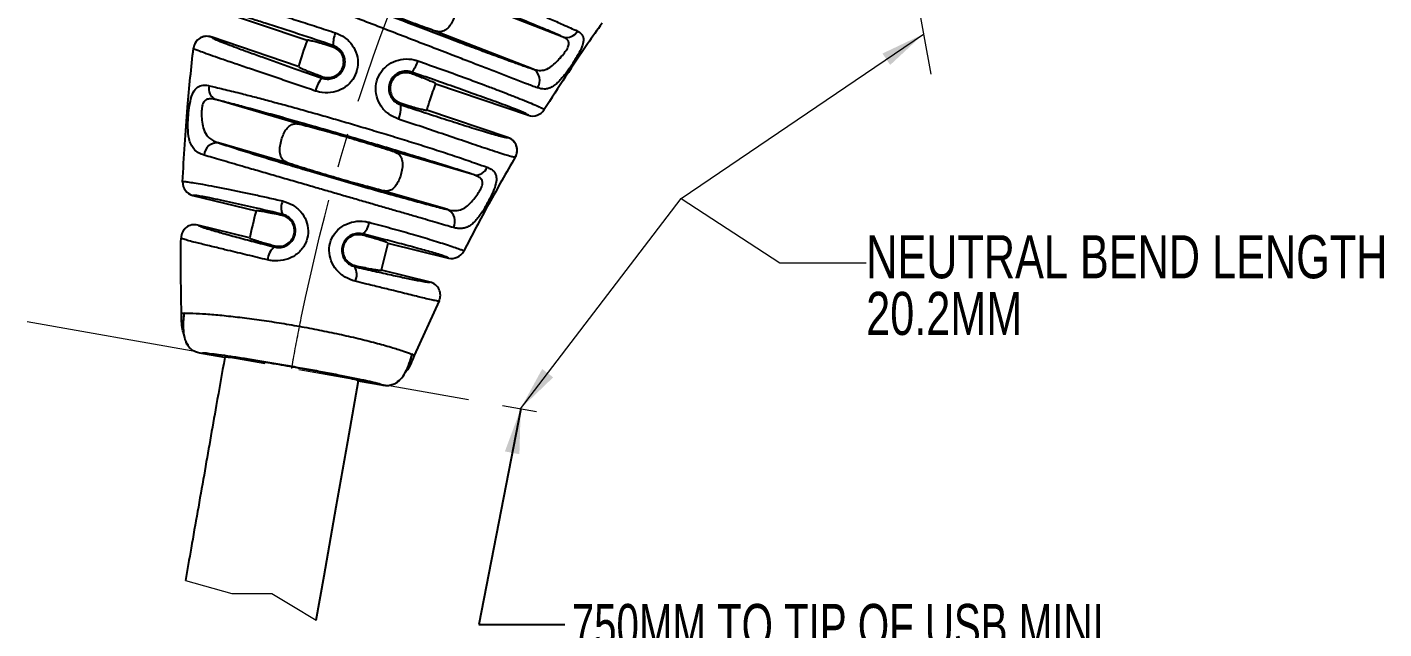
# Model space of a CAD drawing. Header units: millimetres. Extents: x 1 to 107, y 1 to 69.
# Drawn here: x 67.93 to 92.92, y 23.63 to 34.72 of the extents above; entities that cross this region are included whole.
import ezdxf

# ---------------------------------------------------------------- set-up
doc = ezdxf.new("R2010")
doc.units = ezdxf.units.MM
doc.header["$LTSCALE"] = 0.25
doc.linetypes.add('CENTERX2', pattern=[20.32, 12.7, -2.54, 2.54, -2.54])
doc.styles.add('SLDTEXTSTYLE0', font='TXT', dxfattribs={"width": 0.75})
doc.styles.add('SLDTEXTSTYLE5', font='TXT', dxfattribs={"width": 0.697917})
doc.dimstyles.new('SLDDIMSTYLE2', dxfattribs={"dimtxt": 0.18, "dimasz": 0.8255, "dimexe": 0, "dimexo": 0.0625, "dimgap": 0, "dimtad": 0, "dimtih": 1, "dimtoh": 1, "dimdec": 0, "dimrnd": 1e-09, "dimzin": 0, "dimdsep": 46, "dimtxsty": 'Standard', "dimsah": 1, "dimcen": 0.09, "dimadec": 0, "dimazin": 0, "dimtfac": 0.8255, "dimtdec": 0, "dimtofl": 0, "dimtmove": 0, "dimatfit": 3, "dimfxl": 1, "dimfrac": 2, "dimtolj": 1, "dimtzin": 0, "dimarcsym": 0})

# ---------------------------------------------------------------- blocks, each defined once
blk = doc.blocks.new('SW_NOTE_7')
at = {"color": 0, "linetype": 'Continuous', "lineweight": 0, "attachment_point": 1, "style": 'SLDTEXTSTYLE0'}
for s, insert, char_height in [('NEUTRAL BEND LENGTH', (0, 1.023), 0.79375), ('20.2MM', (0, -0.021), 0.7937)]:
    blk.add_mtext(s, dxfattribs=dict(at, insert=insert, char_height=char_height))
blk = doc.blocks.new('SW_NOTE_8')
at = {"color": 0, "linetype": 'Continuous', "lineweight": 0, "char_height": 0.79375, "attachment_point": 1}
for s, insert, style in [('750MM TO TIP OF USB MINI', (0.125, 0.381), 'SLDTEXTSTYLE5'), ('(5-PIN WITH SHIELD)', (0.423, -0.662), 'SLDTEXTSTYLE0')]:
    blk.add_mtext(s, dxfattribs=dict(at, insert=insert, style=style))

msp = doc.modelspace()

# ---------------------------------------------------------------- linework, layer by layer
at = {"color": 7, "linetype": 'CENTERX2', "lineweight": 18}
for p, q in [((82.214, 46.973), (84.654, 33.389)), ((67.931, 29.29), (77.676, 27.567))]:
    msp.add_line(p, q, dxfattribs=at)
at = {"color": 7, "linetype": 'Continuous', "lineweight": 25}
for p, q in [((77.803, 34.534), (75.716, 35.344)), ((71.298, 35.08), (73.087, 34.474)), ((72.924, 33.992), (71.323, 34.535)), ((77.251, 33.943), (75.445, 34.644)), ((71, 34.358), (70.994, 34.328)), ((73.569, 34.378), (73.559, 34.35)), ((73.365, 33.778), (73.374, 33.803)), ((75.012, 33.888), (75.003, 33.861)), ((75.459, 33.67), (77.162, 33.092)), ((75.459, 33.67), (77.162, 33.092)), ((74.809, 33.289), (74.817, 33.314)), ((76.786, 32.683), (75.295, 33.188)), ((76.786, 32.683), (75.295, 33.188)), ((76.163, 31.994), (74.69, 32.423)), ((76.921, 32.319), (76.935, 32.346)), ((70.985, 31.614), (72.148, 31.329)), ((75.68, 31.353), (74.48, 31.703)), ((72.634, 31.269), (72.629, 31.246)), ((72.027, 30.835), (71.075, 31.069)), ((74.114, 30.905), (74.109, 30.884)), ((72.486, 30.666), (72.491, 30.686)), ((74.457, 30.247), (74.578, 30.733)), ((74.577, 30.733), (75.689, 30.461)), ((74.577, 30.733), (75.689, 30.461)), ((73.967, 30.303), (73.971, 30.323)), ((75.351, 30.02), (74.456, 30.24)), ((75.351, 30.02), (74.456, 30.24)), ((75.517, 29.67), (75.06, 28.668)), ((70.775, 29.439), (70.824, 29.445)), ((70.824, 29.445), (70.775, 29.439)), ((70.82, 29.446), (70.805, 29.261)), ((70.882, 28.877), (70.889, 28.865)), ((71.57, 28.629), (71.151, 28.703)), ((75.06, 28.668), (75.016, 28.691)), ((74.462, 28.119), (74.032, 28.195)), ((74.745, 28.178), (74.788, 28.211))]:
    msp.add_line(p, q, dxfattribs=at)
at = {"color": 8, "linetype": 'Continuous', "lineweight": 25}
for p, q in [((71.298, 35.08), (73.087, 34.474)), ((72.924, 33.992), (71.323, 34.535)), ((72.949, 32.931), (71.406, 33.38)), ((72.739, 32.211), (71.453, 32.586)), ((70.985, 31.614), (72.148, 31.329)), ((72.027, 30.835), (71.074, 31.069))]:
    msp.add_line(p, q, dxfattribs=at)
at = {"color": 7, "linetype": 'Continuous', "lineweight": 18}
for p, q in [((79.978, 31.557), (84.438, 34.589)), ((77.017, 27.684), (79.978, 31.557)), ((79.978, 31.557), (81.795, 30.373)), ((81.795, 30.373), (83.383, 30.373))]:
    msp.add_line(p, q, dxfattribs=at)
at = {"color": 8, "linetype": 'Continuous', "lineweight": 25, "flags": 128}
for points in [[(71.323, 34.535), (71.323, 34.535), (71.323, 34.535), (71.323, 34.535), (71.323, 34.535)], [(71.074, 31.069), (71.075, 31.069), (71.075, 31.069), (71.075, 31.069), (71.075, 31.069)]]:
    msp.add_lwpolyline(points, dxfattribs=at)
at = {"color": 7, "linetype": 'Continuous', "lineweight": 25, "flags": 128}
for points in [[(77.162, 33.092), (77.162, 33.092), (77.162, 33.092), (77.162, 33.092), (77.162, 33.092)], [(75.689, 30.461), (75.689, 30.461), (75.689, 30.461), (75.689, 30.461), (75.689, 30.461)], [(75.351, 30.02), (75.351, 30.02), (75.351, 30.02), (75.351, 30.02), (75.351, 30.02)], [(73.255, 23.787), (73.4, 24.607), (73.623, 25.875), (73.836, 27.082), (74.033, 28.202)]]:
    msp.add_lwpolyline(points, dxfattribs=at)
at = {"color": 7, "linetype": 'Continuous', "lineweight": 18, "flags": 128}
msp.add_lwpolyline([(70.845, 24.517), (71.704, 24.281), (72.437, 24.281), (72.804, 24.059), (73.255, 23.787)], dxfattribs=at)
at = {"color": 7, "linetype": 'Continuous', "lineweight": 25}
for centre, radius, start, end in [((71.242, 34.298), 0.25, 71.2701, 173.2839), ((74.031, 34.417), 0.463, 155.1347, 184.8125), ((77.865, 34.753), 0.228, 254.247, 331.3306), ((74.719, 34.182), 0.415, 314.9107, 347.9512), ((73.713, 33.445), 0.481, 136.2896, 168.7312), ((77.127, 33.733), 0.245, 326.35, 59.4994), ((71.499, 33.584), 0.224, 166.3138, 245.6501), ((74.387, 33.217), 0.428, 332.9888, 9.6046), ((77.242, 33.329), 0.25, 251.2702, 327.8522), ((77.242, 33.329), 0.25, 251.2387, 327.8394), ((71.433, 32.343), 0.244, 85.1299, 176.593), ((76.706, 32.446), 0.25, 329.5685, 71.27), ((76.801, 32.677), 0.016, 160.8953, 161.4071), ((76.196, 32.212), 0.221, 261.5285, 339.2124), ((71.045, 31.857), 0.25, 177.4631, 256.2252), ((71.045, 31.857), 0.25, 177.4766, 256.2543), ((70.98, 31.615), 0.0058, 345.3055, 346.7128), ((72.941, 31.388), 0.33, 157.7252, 201.2477), ((75.568, 31.138), 0.243, 331.828, 62.6855), ((71.015, 30.826), 0.25, 76.2251, 179.2229), ((71.015, 30.826), 0.25, 76.2213, 179.199), ((71.077, 31.068), 0.00269, 164.5334, 167.5751), ((73.92, 31.147), 0.31, 308.7729, 355.0037), ((72.68, 30.408), 0.322, 126.9056, 176.6518), ((75.749, 30.704), 0.25, 256.2247, 332.8714), ((75.749, 30.704), 0.25, 256.1936, 332.8585), ((73.696, 30.16), 0.306, 335.6097, 27.8054), ((75.292, 29.777), 0.25, 334.5858, 76.225), ((75.292, 29.777), 0.25, 334.6091, 76.2302)]:
    msp.add_arc(centre, radius, start, end, dxfattribs=at)
at = {"color": 8, "linetype": 'Continuous', "lineweight": 25}
for centre, radius, start, end in [((71.242, 34.298), 0.25, 71.267, 166.0656), ((76.706, 32.446), 0.25, 336.3935, 71.2736), ((75.366, 30.016), 0.0155, 165.9719, 166.4991)]:
    msp.add_arc(centre, radius, start, end, dxfattribs=at)
at = {"color": 7, "linetype": 'CENTERX2', "lineweight": 0}
msp.add_open_spline([(72.804, 28.429), (72.814, 28.487), (72.825, 28.547), (72.881, 28.858), (72.93, 29.109), (73.388, 31.367), (73.965, 33.339), (75.438, 37.159), (76.334, 39.007), (77.509, 40.989), (77.642, 41.208), (77.845, 41.534), (77.947, 41.696), (78.051, 41.858), (78.12, 41.966), (78.155, 42.02), (78.222, 42.123), (78.256, 42.175), (78.306, 42.253), (78.322, 42.276), (78.361, 42.337), (78.382, 42.369), (78.49, 42.528), (78.587, 42.66), (78.773, 42.894), (78.874, 43.013), (79.082, 43.24), (79.19, 43.35), (79.75, 43.878), (80.26, 44.235), (81.085, 44.649), (81.37, 44.767), (81.808, 44.912), (81.955, 44.955), (82.179, 45.012), (82.254, 45.029), (82.367, 45.054), (82.404, 45.061), (82.481, 45.076), (82.522, 45.084), (82.553, 45.089)], degree=3, knots=[0.2113811, 0.2113811, 0.2113811, 0.2113811, 0.21875, 0.21875, 0.25, 0.25, 0.5, 0.5, 0.75, 0.75, 0.78125, 0.78125, 0.796875, 0.8046875, 0.8046875, 0.8125, 0.8125, 0.8203125, 0.8203125, 0.8242188, 0.8242188, 0.828125, 0.828125, 0.84375, 0.84375, 0.859375, 0.859375, 0.875, 0.875, 0.9375, 0.9375, 0.96875, 0.96875, 0.984375, 0.984375, 0.9921875, 0.9921875, 0.9960938, 0.9960938, 1, 1, 1, 1], dxfattribs=at)
at = {"color": 7, "linetype": 'Continuous', "lineweight": 25}
for points, knots in [([(71.74, 37.114), (71.799, 37.094), (71.931, 37.051), (72.114, 36.988), (72.294, 36.925), (72.52, 36.846), (72.83, 36.735), (73.223, 36.591), (73.642, 36.435), (74.072, 36.273), (74.52, 36.102), (74.983, 35.923), (75.454, 35.737), (75.923, 35.551), (76.387, 35.363), (76.846, 35.174), (77.237, 35.011), (77.553, 34.874), (77.767, 34.779), (77.935, 34.704), (78.023, 34.663), (78.065, 34.644)], [0, 0, 0, 0, 0.027437, 0.061359, 0.085587, 0.11175, 0.167064, 0.230872, 0.296582, 0.364634, 0.43385, 0.508517, 0.583616, 0.657729, 0.731288, 0.804802, 0.876638, 0.918487, 0.956931, 0.979892, 1, 1, 1, 1]), ([(77.803, 34.534), (77.726, 34.568), (77.579, 34.633), (77.353, 34.727), (77.014, 34.865), (76.547, 35.053), (75.955, 35.289), (75.402, 35.507), (74.896, 35.704), (74.408, 35.893), (73.891, 36.091), (73.349, 36.297), (72.884, 36.471), (72.502, 36.613), (72.234, 36.711), (72.021, 36.786), (71.907, 36.824), (71.855, 36.842)], [0, 0, 0, 0, 0.039719, 0.075521, 0.115198, 0.211772, 0.312229, 0.414651, 0.491193, 0.567795, 0.660465, 0.751781, 0.840305, 0.893891, 0.943552, 0.974337, 1, 1, 1, 1]), ([(71.824, 36.05), (71.883, 36.023), (72.021, 35.963), (72.247, 35.869), (72.574, 35.736), (72.99, 35.567), (73.495, 35.366), (74.016, 35.16), (74.547, 34.953), (75.034, 34.765), (75.471, 34.599), (75.844, 34.457), (76.198, 34.324), (76.529, 34.202), (76.818, 34.096), (77.056, 34.01), (77.19, 33.964), (77.251, 33.943)], [0, 0, 0, 0, 0.033525, 0.07747, 0.126059, 0.215644, 0.308831, 0.40588, 0.504377, 0.602539, 0.674527, 0.745315, 0.808235, 0.869339, 0.927066, 0.96667, 1, 1, 1, 1]), ([(77.331, 33.597), (77.262, 33.622), (77.109, 33.679), (76.875, 33.77), (76.623, 33.868), (76.366, 33.967), (76.099, 34.07), (75.784, 34.192), (75.42, 34.332), (75.012, 34.49), (74.598, 34.65), (74.182, 34.811), (73.762, 34.974), (73.305, 35.152), (72.902, 35.309), (72.555, 35.444), (72.287, 35.549), (72.059, 35.638), (71.872, 35.71), (71.713, 35.772), (71.601, 35.818), (71.531, 35.847)], [0, 0, 0, 0, 0.035238, 0.078737, 0.121154, 0.165487, 0.211753, 0.259226, 0.328512, 0.399484, 0.470501, 0.542179, 0.615049, 0.687614, 0.778663, 0.823458, 0.867336, 0.917587, 0.941413, 0.963741, 1, 1, 1, 1]), ([(71.131, 35.354), (71.137, 35.355), (71.166, 35.358), (71.234, 35.336), (71.358, 35.31), (71.539, 35.257), (71.765, 35.193), (72.021, 35.117), (72.3, 35.032), (72.605, 34.937), (72.931, 34.833), (73.267, 34.724), (73.495, 34.649), (73.61, 34.612)], [0, 0, 0, 0, 0.007105, 0.03351, 0.080718, 0.154566, 0.251617, 0.353106, 0.463171, 0.590479, 0.722381, 0.859673, 1, 1, 1, 1]), ([(75.445, 34.644), (75.395, 34.662), (75.29, 34.699), (75.123, 34.759), (74.942, 34.827), (74.752, 34.899), (74.558, 34.974), (74.365, 35.049), (74.179, 35.124), (73.977, 35.206), (73.838, 35.265), (73.757, 35.299)], [0, 0, 0, 0, 0.086998, 0.185617, 0.293211, 0.406626, 0.522686, 0.638105, 0.749601, 0.854075, 1, 1, 1, 1]), ([(75.716, 35.344), (75.753, 35.322), (75.817, 35.285), (75.855, 35.178), (75.851, 35.072), (75.824, 34.96), (75.782, 34.853), (75.73, 34.758), (75.668, 34.682), (75.591, 34.634), (75.512, 34.625), (75.465, 34.639), (75.445, 34.644)], [0, 0, 0, 0, 0.124139, 0.2152, 0.325548, 0.442354, 0.55992, 0.670929, 0.768534, 0.853404, 0.938063, 1, 1, 1, 1]), ([(73.569, 34.378), (73.355, 34.449), (72.938, 34.587), (72.437, 34.75), (72.074, 34.866), (71.847, 34.937), (71.649, 34.996), (71.493, 35.043), (71.387, 35.066), (71.328, 35.086), (71.303, 35.081), (71.298, 35.08)], [0, 0, 0, 0, 0.283573, 0.55459, 0.6634184, 0.7648108, 0.8541354, 0.9249928, 0.9681743, 0.9933279, 1, 1, 1, 1]), ([(78.519, 34.789), (78.43, 34.663), (78.062, 34.141), (77.716, 33.603), (77.454, 33.196)], [0, 0, 0, 0, 0.241672, 1, 1, 1, 1]), ([(71.372, 34.505), (71.378, 34.502), (71.416, 34.483), (71.5, 34.45), (71.632, 34.397), (71.808, 34.331), (72.02, 34.253), (72.357, 34.132), (72.807, 33.972), (73.176, 33.843), (73.365, 33.778)], [0, 0, 0, 0, 0.009529, 0.05957, 0.127794, 0.211203, 0.324547, 0.447425, 0.716715, 1, 1, 1, 1]), ([(73.61, 34.612), (73.671, 34.585), (73.791, 34.533), (73.928, 34.387), (74.012, 34.211), (74.032, 34.018), (73.985, 33.83), (73.873, 33.668), (73.711, 33.554), (73.518, 33.499), (73.356, 33.505), (73.267, 33.532), (73.241, 33.539)], [0, 0, 0, 0, 0.107469, 0.214459, 0.319441, 0.423416, 0.527417, 0.632307, 0.738849, 0.847167, 0.956553, 1, 1, 1, 1]), ([(77.251, 33.943), (77.287, 33.933), (77.361, 33.911), (77.48, 33.927), (77.587, 33.989), (77.681, 34.075), (77.767, 34.168), (77.84, 34.258), (77.891, 34.336), (77.909, 34.391), (77.909, 34.434), (77.9, 34.462), (77.865, 34.504), (77.831, 34.52), (77.803, 34.534)], [0, 0, 0, 0, 0.104925, 0.214637, 0.327129, 0.449738, 0.574206, 0.685579, 0.774737, 0.837026, 0.845209, 0.897214, 0.913558, 1, 1, 1, 1]), ([(78.065, 34.644), (78.082, 34.635), (78.114, 34.617), (78.153, 34.578), (78.175, 34.529), (78.18, 34.45), (78.147, 34.341), (78.091, 34.231), (78.032, 34.132), (77.98, 34.049), (77.923, 33.964), (77.862, 33.88), (77.799, 33.799), (77.736, 33.726), (77.67, 33.664), (77.603, 33.616), (77.532, 33.585), (77.439, 33.568), (77.373, 33.586), (77.331, 33.597)], [0, 0, 0, 0, 0.037203, 0.071543, 0.103998, 0.140774, 0.221092, 0.32152, 0.380543, 0.444382, 0.511404, 0.579477, 0.646104, 0.709141, 0.767607, 0.820459, 0.86946, 0.916145, 1, 1, 1, 1]), ([(70.795, 31.868), (70.82, 32.327), (70.865, 33.148), (70.955, 33.967), (70.994, 34.328)], [0, 0, 0, 0, 0.558523, 1, 1, 1, 1]), ([(73.241, 33.539), (73.141, 33.573), (72.942, 33.641), (72.645, 33.742), (72.352, 33.842), (72.068, 33.938), (71.799, 34.03), (71.561, 34.11), (71.36, 34.18), (71.204, 34.234), (71.092, 34.281), (71.022, 34.304), (70.999, 34.324), (70.994, 34.328)], [0, 0, 0, 0, 0.133245, 0.264831, 0.395451, 0.52259, 0.641792, 0.753568, 0.838521, 0.909798, 0.961309, 0.992337, 1, 1, 1, 1]), ([(73.087, 34.474), (73.087, 34.473), (73.029, 34.313), (72.978, 34.152), (72.927, 33.991)], [0, 0, 0, 0, 0.005281, 1, 1, 1, 1]), ([(73.559, 34.35), (73.511, 34.365), (73.42, 34.393), (73.298, 34.428), (73.203, 34.455), (73.141, 34.467), (73.106, 34.476), (73.095, 34.473), (73.091, 34.472)], [0, 0, 0, 0, 0.3150045, 0.5845619, 0.7861125, 0.9256406, 0.9783497, 1, 1, 1, 1]), ([(73.365, 33.778), (73.379, 33.774), (73.426, 33.759), (73.513, 33.757), (73.616, 33.789), (73.703, 33.854), (73.763, 33.945), (73.791, 34.05), (73.782, 34.157), (73.738, 34.255), (73.666, 34.335), (73.601, 34.364), (73.569, 34.378)], [0, 0, 0, 0, 0.042033, 0.1483, 0.255184, 0.362508, 0.4699, 0.576877, 0.683023, 0.788639, 0.894651, 1, 1, 1, 1]), ([(73.374, 33.803), (73.413, 33.794), (73.482, 33.778), (73.586, 33.803), (73.669, 33.856), (73.729, 33.933), (73.761, 34.021), (73.763, 34.112), (73.739, 34.198), (73.69, 34.272), (73.627, 34.324), (73.58, 34.342), (73.559, 34.35)], [0, 0, 0, 0, 0.127985, 0.231345, 0.341504, 0.445165, 0.544926, 0.642736, 0.73875, 0.83349, 0.929381, 1, 1, 1, 1]), ([(72.927, 33.991), (72.933, 33.986), (72.951, 33.97), (73.003, 33.95), (73.082, 33.914), (73.176, 33.878), (73.277, 33.84), (73.34, 33.816), (73.374, 33.803)], [0, 0, 0, 0, 0.041376, 0.1551548, 0.333209, 0.5809217, 0.7774119, 1, 1, 1, 1]), ([(74.768, 33.023), (74.706, 33.05), (74.583, 33.105), (74.443, 33.255), (74.359, 33.436), (74.343, 33.632), (74.395, 33.82), (74.51, 33.978), (74.673, 34.088), (74.864, 34.138), (75.019, 34.128), (75.103, 34.102), (75.125, 34.095)], [0, 0, 0, 0, 0.110634, 0.220695, 0.32817, 0.433599, 0.53821, 0.643152, 0.749056, 0.855675, 0.9624, 1, 1, 1, 1]), ([(75.125, 34.095), (75.269, 34.044), (75.556, 33.943), (75.982, 33.789), (76.332, 33.659), (76.606, 33.555), (76.806, 33.477), (76.996, 33.402), (77.166, 33.332), (77.301, 33.277), (77.387, 33.234), (77.438, 33.214), (77.451, 33.199), (77.454, 33.196)], [0, 0, 0, 0, 0.183744, 0.364566, 0.544376, 0.631918, 0.715768, 0.802418, 0.877726, 0.935808, 0.976912, 0.993967, 1, 1, 1, 1]), ([(75.012, 33.888), (75, 33.892), (74.956, 33.906), (74.871, 33.909), (74.768, 33.88), (74.68, 33.817), (74.617, 33.728), (74.588, 33.623), (74.594, 33.514), (74.637, 33.414), (74.71, 33.332), (74.776, 33.303), (74.809, 33.289)], [0, 0, 0, 0, 0.036755, 0.141724, 0.248056, 0.355358, 0.462977, 0.570531, 0.67789, 0.785292, 0.893058, 1, 1, 1, 1]), ([(75.003, 33.861), (74.964, 33.87), (74.894, 33.886), (74.79, 33.86), (74.707, 33.807), (74.647, 33.731), (74.616, 33.642), (74.614, 33.551), (74.639, 33.464), (74.688, 33.39), (74.751, 33.339), (74.798, 33.321), (74.817, 33.314)], [0, 0, 0, 0, 0.129131, 0.23234, 0.341967, 0.445579, 0.54572, 0.644087, 0.74069, 0.835898, 0.931975, 1, 1, 1, 1]), ([(75.459, 33.67), (75.454, 33.674), (75.435, 33.691), (75.384, 33.71), (75.305, 33.746), (75.209, 33.783), (75.105, 33.823), (75.038, 33.847), (75.003, 33.861)], [0, 0, 0, 0, 0.040342, 0.151602, 0.325862, 0.568406, 0.770188, 1, 1, 1, 1]), ([(77.102, 33.129), (77.083, 33.137), (77.025, 33.164), (76.917, 33.206), (76.769, 33.264), (76.599, 33.327), (76.416, 33.393), (76.16, 33.485), (75.829, 33.603), (75.423, 33.746), (75.151, 33.84), (75.012, 33.888)], [0, 0, 0, 0, 0.028189, 0.085593, 0.156665, 0.242982, 0.328867, 0.419399, 0.610673, 0.802023, 1, 1, 1, 1]), ([(71.189, 32.357), (71.154, 32.37), (71.084, 32.395), (71.001, 32.465), (70.945, 32.555), (70.902, 32.688), (70.889, 32.857), (70.894, 33.002), (70.904, 33.137), (70.914, 33.223), (70.937, 33.353), (70.964, 33.467), (71.034, 33.595), (71.145, 33.654), (71.23, 33.648), (71.275, 33.639), (71.281, 33.637)], [0, 0, 0, 0, 0.068732, 0.134518, 0.19363, 0.260273, 0.389567, 0.501285, 0.525956, 0.637323, 0.657864, 0.769183, 0.850786, 0.915555, 0.988635, 1, 1, 1, 1]), ([(71.281, 33.637), (71.322, 33.628), (71.408, 33.608), (71.545, 33.575), (71.695, 33.539), (71.887, 33.491), (72.119, 33.431), (72.392, 33.359), (72.678, 33.281), (72.972, 33.2), (73.272, 33.116), (73.577, 33.029), (73.885, 32.939), (74.207, 32.844), (74.54, 32.744), (74.882, 32.639), (75.22, 32.533), (75.557, 32.425), (75.834, 32.333), (76.051, 32.259), (76.221, 32.199), (76.337, 32.158), (76.402, 32.134)], [0, 0, 0, 0, 0.023434, 0.049754, 0.079173, 0.110283, 0.16075, 0.213682, 0.269418, 0.326843, 0.38516, 0.444402, 0.504919, 0.565737, 0.633087, 0.699973, 0.766913, 0.832202, 0.898759, 0.930775, 0.96096, 1, 1, 1, 1]), ([(75.29, 33.181), (75.311, 33.247), (75.365, 33.413), (75.423, 33.578), (75.459, 33.678)], [0, 0, 0, 0, 0.392723, 1, 1, 1, 1]), ([(71.406, 33.38), (71.401, 33.382), (71.364, 33.391), (71.3, 33.402), (71.216, 33.379), (71.182, 33.335), (71.16, 33.284), (71.152, 33.245), (71.143, 33.165), (71.142, 33.066), (71.156, 32.93), (71.192, 32.789), (71.287, 32.652), (71.394, 32.609), (71.453, 32.586)], [0, 0, 0, 0, 0.0141179, 0.1022941, 0.1697022, 0.2322013, 0.24147, 0.3159741, 0.3374812, 0.4538819, 0.577338, 0.7002137, 0.8347129, 1, 1, 1, 1]), ([(76.163, 31.994), (76.106, 32.013), (75.954, 32.064), (75.697, 32.145), (75.359, 32.25), (74.974, 32.368), (74.547, 32.497), (74.064, 32.64), (73.533, 32.795), (72.968, 32.957), (72.429, 33.108), (71.99, 33.228), (71.653, 33.318), (71.484, 33.361), (71.406, 33.38)], [0, 0, 0, 0, 0.0364175, 0.0969897, 0.1634412, 0.2502394, 0.3409019, 0.4333579, 0.5553086, 0.6760804, 0.7887176, 0.8944605, 0.9512318, 1, 1, 1, 1]), ([(74.809, 33.289), (74.944, 33.244), (75.211, 33.156), (75.603, 33.028), (75.921, 32.927), (76.162, 32.851), (76.33, 32.799), (76.481, 32.754), (76.608, 32.719), (76.689, 32.696), (76.727, 32.689), (76.734, 32.688)], [0, 0, 0, 0, 0.211698, 0.418823, 0.613341, 0.707404, 0.794246, 0.874862, 0.942171, 0.990112, 1, 1, 1, 1]), ([(74.817, 33.314), (74.866, 33.299), (74.958, 33.27), (75.081, 33.235), (75.179, 33.207), (75.242, 33.194), (75.278, 33.185), (75.291, 33.187), (75.295, 33.188)], [0, 0, 0, 0, 0.311413, 0.578895, 0.780065, 0.92089, 0.97716, 1, 1, 1, 1]), ([(76.921, 32.319), (76.916, 32.319), (76.889, 32.317), (76.825, 32.34), (76.718, 32.367), (76.572, 32.415), (76.404, 32.47), (76.221, 32.532), (75.96, 32.621), (75.619, 32.736), (75.197, 32.879), (74.913, 32.974), (74.768, 33.023)], [0, 0, 0, 0, 0.007399, 0.035995, 0.087162, 0.15446, 0.239615, 0.320762, 0.410055, 0.604159, 0.797447, 1, 1, 1, 1]), ([(72.741, 32.21), (72.703, 32.228), (72.635, 32.26), (72.587, 32.364), (72.581, 32.471), (72.598, 32.585), (72.63, 32.695), (72.675, 32.793), (72.731, 32.873), (72.804, 32.928), (72.883, 32.943), (72.932, 32.934), (72.952, 32.93)], [0, 0, 0, 0, 0.123984, 0.21594, 0.327206, 0.444067, 0.560618, 0.670356, 0.767352, 0.852602, 0.938204, 1, 1, 1, 1]), ([(72.952, 32.93), (73.003, 32.917), (73.112, 32.889), (73.283, 32.843), (73.469, 32.791), (73.665, 32.736), (73.865, 32.678), (74.064, 32.619), (74.255, 32.561), (74.463, 32.497), (74.607, 32.45), (74.69, 32.423)], [0, 0, 0, 0, 0.087109, 0.185843, 0.293555, 0.407088, 0.523228, 0.638715, 0.750183, 0.854608, 1, 1, 1, 1]), ([(71.453, 32.586), (71.549, 32.554), (71.757, 32.485), (72.08, 32.384), (72.425, 32.277), (72.782, 32.169), (73.192, 32.047), (73.65, 31.913), (74.143, 31.771), (74.62, 31.636), (75.037, 31.522), (75.387, 31.428), (75.587, 31.377), (75.68, 31.353)], [0, 0, 0, 0, 0.068925, 0.149182, 0.230198, 0.315482, 0.402971, 0.521895, 0.64035, 0.752965, 0.85925, 0.934937, 1, 1, 1, 1]), ([(75.782, 31.023), (75.735, 31.037), (75.635, 31.065), (75.477, 31.112), (75.303, 31.163), (75.105, 31.221), (74.883, 31.285), (74.638, 31.356), (74.383, 31.43), (74.121, 31.506), (73.856, 31.582), (73.588, 31.66), (73.318, 31.738), (73.038, 31.82), (72.752, 31.903), (72.46, 31.987), (72.173, 32.071), (71.917, 32.145), (71.695, 32.21), (71.512, 32.263), (71.344, 32.311), (71.239, 32.342), (71.189, 32.357)], [0, 0, 0, 0, 0.030694, 0.065328, 0.103606, 0.144168, 0.195045, 0.248267, 0.304215, 0.361722, 0.419106, 0.477257, 0.53654, 0.595947, 0.659973, 0.7233, 0.786409, 0.8476, 0.890451, 0.931409, 0.967369, 1, 1, 1, 1]), ([(74.69, 32.423), (74.729, 32.405), (74.796, 32.374), (74.843, 32.27), (74.848, 32.164), (74.831, 32.051), (74.798, 31.941), (74.754, 31.841), (74.699, 31.761), (74.627, 31.705), (74.548, 31.69), (74.5, 31.699), (74.48, 31.703)], [0, 0, 0, 0, 0.124125, 0.215096, 0.325337, 0.442057, 0.559588, 0.670624, 0.768301, 0.853252, 0.93797, 1, 1, 1, 1]), ([(76.921, 32.319), (76.757, 32.035), (76.428, 31.465), (76.124, 30.882), (75.971, 30.59)], [0, 0, 0, 0, 0.498652, 1, 1, 1, 1]), ([(74.48, 31.703), (74.429, 31.716), (74.32, 31.744), (74.149, 31.79), (73.963, 31.841), (73.768, 31.897), (73.568, 31.955), (73.369, 32.014), (73.178, 32.072), (72.969, 32.136), (72.825, 32.183), (72.741, 32.21)], [0, 0, 0, 0, 0.087002, 0.185625, 0.293223, 0.406642, 0.522704, 0.638125, 0.74962, 0.854091, 1, 1, 1, 1]), ([(75.68, 31.353), (75.726, 31.344), (75.812, 31.326), (75.942, 31.353), (76.048, 31.424), (76.136, 31.518), (76.213, 31.617), (76.274, 31.711), (76.313, 31.792), (76.32, 31.849), (76.311, 31.894), (76.293, 31.923), (76.242, 31.965), (76.199, 31.981), (76.163, 31.994)], [0, 0, 0, 0, 0.123531, 0.233206, 0.342625, 0.459119, 0.574883, 0.67625, 0.756887, 0.814326, 0.824082, 0.879706, 0.900395, 1, 1, 1, 1]), ([(76.402, 32.134), (76.424, 32.125), (76.466, 32.108), (76.519, 32.07), (76.557, 32.019), (76.581, 31.938), (76.566, 31.823), (76.513, 31.679), (76.449, 31.549), (76.386, 31.435), (76.334, 31.346), (76.278, 31.261), (76.219, 31.183), (76.157, 31.115), (76.091, 31.061), (76.019, 31.023), (75.943, 31.005), (75.862, 31.004), (75.81, 31.017), (75.782, 31.023)], [0, 0, 0, 0, 0.0432912, 0.0831931, 0.1198473, 0.15908, 0.2364747, 0.3291581, 0.4428583, 0.5058629, 0.5701967, 0.6339619, 0.69461, 0.7515344, 0.8035018, 0.8525445, 0.8999361, 0.9483081, 1, 1, 1, 1]), ([(70.795, 31.868), (70.803, 31.869), (70.834, 31.874), (70.904, 31.86), (71.018, 31.846), (71.181, 31.817), (71.391, 31.779), (71.625, 31.733), (71.868, 31.683), (72.113, 31.631), (72.37, 31.574), (72.547, 31.534), (72.636, 31.513)], [0, 0, 0, 0, 0.012563, 0.050634, 0.11227, 0.197165, 0.314818, 0.452654, 0.577985, 0.711123, 0.8529, 1, 1, 1, 1]), ([(72.634, 31.269), (72.475, 31.306), (72.168, 31.378), (71.787, 31.464), (71.5, 31.527), (71.317, 31.564), (71.175, 31.593), (71.079, 31.607), (71.018, 31.62), (70.992, 31.615), (70.985, 31.614)], [0, 0, 0, 0, 0.291113, 0.56021, 0.695007, 0.812976, 0.892818, 0.952594, 0.987693, 1, 1, 1, 1]), ([(72.636, 31.513), (72.699, 31.492), (72.825, 31.451), (72.977, 31.321), (73.079, 31.155), (73.118, 30.966), (73.093, 30.809), (73.041, 30.694), (72.986, 30.615), (72.917, 30.546), (72.809, 30.471), (72.651, 30.412), (72.485, 30.402), (72.389, 30.421), (72.358, 30.427)], [0, 0, 0, 0, 0.1076518, 0.2148786, 0.3187826, 0.4208713, 0.5227891, 0.5737503, 0.6264028, 0.678667, 0.7324605, 0.8403684, 0.9490123, 1, 1, 1, 1]), ([(72.148, 31.329), (72.146, 31.322), (72.103, 31.162), (72.067, 30.999), (72.033, 30.843)], [0, 0, 0, 0, 0.040349, 1, 1, 1, 1]), ([(72.629, 31.246), (72.579, 31.257), (72.486, 31.277), (72.361, 31.302), (72.263, 31.32), (72.2, 31.328), (72.164, 31.333), (72.152, 31.33), (72.149, 31.329)], [0, 0, 0, 0, 0.314094, 0.58313, 0.784597, 0.924464, 0.978038, 1, 1, 1, 1]), ([(72.486, 30.666), (72.502, 30.662), (72.55, 30.652), (72.636, 30.658), (72.733, 30.699), (72.812, 30.77), (72.863, 30.864), (72.879, 30.969), (72.861, 31.073), (72.81, 31.164), (72.732, 31.236), (72.667, 31.258), (72.634, 31.269)], [0, 0, 0, 0, 0.0484, 0.152247, 0.257942, 0.364873, 0.472072, 0.578776, 0.684436, 0.789578, 0.895527, 1, 1, 1, 1]), ([(72.491, 30.686), (72.531, 30.68), (72.601, 30.67), (72.703, 30.704), (72.781, 30.764), (72.834, 30.846), (72.858, 30.936), (72.852, 31.027), (72.82, 31.111), (72.765, 31.18), (72.698, 31.226), (72.649, 31.24), (72.629, 31.246)], [0, 0, 0, 0, 0.1282605, 0.2316055, 0.341668, 0.445315, 0.5451424, 0.6430538, 0.739174, 0.8340069, 0.9299673, 1, 1, 1, 1]), ([(71.131, 31.041), (71.152, 31.034), (71.21, 31.013), (71.346, 30.972), (71.558, 30.911), (71.838, 30.835), (72.153, 30.751), (72.373, 30.695), (72.486, 30.666)], [0, 0, 0, 0, 0.046916, 0.12997, 0.304529, 0.516107, 0.749794, 1, 1, 1, 1]), ([(73.975, 30.034), (73.91, 30.056), (73.812, 30.088), (73.702, 30.17), (73.607, 30.263), (73.521, 30.406), (73.483, 30.597), (73.516, 30.787), (73.615, 30.953), (73.767, 31.076), (73.952, 31.141), (74.112, 31.146), (74.202, 31.126), (74.229, 31.12)], [0, 0, 0, 0, 0.111452, 0.16643, 0.223263, 0.329746, 0.433083, 0.535495, 0.63857, 0.743196, 0.84901, 0.955116, 1, 1, 1, 1]), ([(74.229, 31.12), (74.36, 31.085), (74.617, 31.017), (74.934, 30.928), (75.176, 30.858), (75.346, 30.807), (75.505, 30.758), (75.652, 30.71), (75.782, 30.669), (75.88, 30.631), (75.943, 30.611), (75.965, 30.594), (75.971, 30.59)], [0, 0, 0, 0, 0.222977, 0.438056, 0.540481, 0.638023, 0.730644, 0.813799, 0.893341, 0.953755, 0.987883, 1, 1, 1, 1]), ([(70.775, 29.439), (70.769, 29.698), (70.759, 30.161), (70.763, 30.625), (70.765, 30.829)], [0, 0, 0, 0, 0.559113, 1, 1, 1, 1]), ([(72.358, 30.427), (72.234, 30.457), (71.992, 30.516), (71.712, 30.583), (71.47, 30.641), (71.308, 30.681), (71.146, 30.72), (71.028, 30.749), (70.919, 30.776), (70.833, 30.803), (70.784, 30.815), (70.769, 30.826), (70.765, 30.829)], [0, 0, 0, 0, 0.232921, 0.455412, 0.52426, 0.686972, 0.760741, 0.827017, 0.908461, 0.96677, 0.990668, 1, 1, 1, 1]), ([(72.027, 30.835), (72.033, 30.831), (72.053, 30.816), (72.106, 30.801), (72.188, 30.772), (72.285, 30.744), (72.39, 30.714), (72.456, 30.696), (72.491, 30.686)], [0, 0, 0, 0, 0.041138, 0.154271, 0.331317, 0.577629, 0.775517, 1, 1, 1, 1]), ([(74.114, 30.905), (74.1, 30.908), (74.054, 30.918), (73.97, 30.914), (73.872, 30.875), (73.793, 30.805), (73.74, 30.712), (73.721, 30.607), (73.738, 30.502), (73.789, 30.409), (73.867, 30.336), (73.934, 30.314), (73.967, 30.303)], [0, 0, 0, 0, 0.043319, 0.146849, 0.252373, 0.359287, 0.466613, 0.57368, 0.680079, 0.7865, 0.894345, 1, 1, 1, 1]), ([(74.109, 30.884), (74.069, 30.889), (73.998, 30.9), (73.897, 30.865), (73.819, 30.805), (73.766, 30.724), (73.742, 30.633), (73.748, 30.542), (73.78, 30.458), (73.836, 30.389), (73.903, 30.343), (73.951, 30.329), (73.971, 30.323)], [0, 0, 0, 0, 0.1288881, 0.2320957, 0.3417917, 0.4454033, 0.5454757, 0.6437419, 0.7402375, 0.8353544, 0.9313687, 1, 1, 1, 1]), ([(74.577, 30.733), (74.572, 30.737), (74.552, 30.753), (74.499, 30.767), (74.417, 30.796), (74.319, 30.824), (74.213, 30.855), (74.145, 30.874), (74.109, 30.884)], [0, 0, 0, 0, 0.040546, 0.152376, 0.327538, 0.571338, 0.771884, 1, 1, 1, 1]), ([(75.689, 30.461), (75.684, 30.465), (75.666, 30.48), (75.612, 30.495), (75.528, 30.525), (75.367, 30.572), (75.131, 30.639), (74.818, 30.723), (74.474, 30.813), (74.236, 30.874), (74.114, 30.905)], [0, 0, 0, 0, 0.011179, 0.043309, 0.10004, 0.176603, 0.347991, 0.550773, 0.76926, 1, 1, 1, 1]), ([(73.967, 30.303), (74.076, 30.278), (74.289, 30.228), (74.594, 30.16), (74.868, 30.1), (75.076, 30.058), (75.213, 30.032), (75.271, 30.024), (75.293, 30.021)], [0, 0, 0, 0, 0.248159, 0.484615, 0.691704, 0.868575, 0.952091, 1, 1, 1, 1]), ([(73.971, 30.323), (74.022, 30.312), (74.115, 30.292), (74.241, 30.267), (74.339, 30.248), (74.403, 30.241), (74.44, 30.235), (74.452, 30.239), (74.456, 30.24)], [0, 0, 0, 0, 0.312374, 0.58041, 0.781679, 0.92216, 0.97749, 1, 1, 1, 1]), ([(75.517, 29.67), (75.513, 29.669), (75.497, 29.666), (75.45, 29.677), (75.366, 29.692), (75.254, 29.719), (75.127, 29.75), (74.992, 29.783), (74.841, 29.821), (74.65, 29.868), (74.421, 29.925), (74.186, 29.982), (74.035, 30.019), (73.975, 30.034)], [0, 0, 0, 0, 0.0085297, 0.0312344, 0.0877453, 0.1725456, 0.2482098, 0.3354408, 0.4348965, 0.5430532, 0.70624, 0.88188, 1, 1, 1, 1]), ([(70.82, 29.055), (70.811, 29.085), (70.773, 29.209), (70.774, 29.339), (70.775, 29.439)], [0, 0, 0, 0, 0.238878, 1, 1, 1, 1]), ([(70.82, 29.446), (70.813, 29.384), (70.8, 29.262), (70.81, 29.088), (70.833, 28.946), (70.878, 28.88), (70.893, 28.859)], [0, 0, 0, 0, 0.307509, 0.60702, 0.872876, 1, 1, 1, 1]), ([(71.151, 28.703), (71.096, 28.714), (71.011, 28.732), (70.919, 28.81), (70.872, 28.867), (70.862, 28.906), (70.86, 28.912)], [0, 0, 0, 0, 0.432909, 0.676505, 0.952247, 1, 1, 1, 1]), ([(71.571, 28.629), (71.519, 28.334), (71.39, 27.612), (71.185, 26.441), (70.995, 25.365), (70.881, 24.716), (70.845, 24.517)], [0, 0, 0, 0, 0.21525, 0.526857, 0.854648, 1, 1, 1, 1]), ([(74.462, 28.119), (74.453, 28.125), (74.431, 28.139), (74.384, 28.149), (74.293, 28.174), (74.181, 28.198), (74.051, 28.226), (73.894, 28.258), (73.677, 28.301), (73.402, 28.354), (73.11, 28.408), (72.811, 28.461), (72.513, 28.513), (72.22, 28.562), (71.944, 28.607), (71.691, 28.645), (71.477, 28.678), (71.311, 28.694), (71.207, 28.713), (71.161, 28.705), (71.151, 28.703)], [0, 0, 0, 0, 0.009483, 0.022925, 0.042258, 0.093555, 0.125025, 0.160542, 0.236674, 0.32197, 0.410029, 0.500955, 0.592141, 0.680278, 0.765165, 0.840841, 0.90829, 0.958385, 0.990246, 1, 1, 1, 1]), ([(74.032, 28.195), (74.027, 28.199), (74.007, 28.213), (73.954, 28.223), (73.872, 28.247), (73.759, 28.271), (73.618, 28.302), (73.455, 28.335), (73.272, 28.37), (73.077, 28.407), (72.873, 28.444), (72.669, 28.48), (72.466, 28.514), (72.275, 28.545), (72.097, 28.572), (71.941, 28.595), (71.807, 28.613), (71.703, 28.627), (71.63, 28.63), (71.587, 28.637), (71.572, 28.63), (71.57, 28.629)], [0, 0, 0, 0, 0.0074667, 0.028927, 0.0628906, 0.1103901, 0.1674367, 0.2357006, 0.3094039, 0.3907163, 0.4727635, 0.5579561, 0.6391234, 0.718626, 0.7898077, 0.8547104, 0.9079224, 0.9509558, 0.980242, 0.9966824, 1, 1, 1, 1]), ([(74.746, 28.178), (74.765, 28.192), (74.829, 28.237), (74.901, 28.359), (74.973, 28.516), (75.004, 28.632), (75.02, 28.69)], [0, 0, 0, 0, 0.121889, 0.392328, 0.694865, 1, 1, 1, 1]), ([(75.06, 28.668), (75.025, 28.576), (74.977, 28.454), (74.896, 28.352), (74.876, 28.328)], [0, 0, 0, 0, 0.755208, 1, 1, 1, 1]), ([(75.018, 28.69), (75.029, 28.687), (75.044, 28.681), (75.057, 28.671), (75.06, 28.668)], [0, 0, 0, 0, 0.700956, 1, 1, 1, 1]), ([(74.876, 28.328), (74.883, 28.336), (74.89, 28.344), (74.895, 28.353), (74.895, 28.354)], [0, 0, 0, 0, 0.988125, 1, 1, 1, 1]), ([(74.788, 28.211), (74.784, 28.206), (74.768, 28.182), (74.72, 28.152), (74.649, 28.117), (74.558, 28.103), (74.495, 28.114), (74.462, 28.119)], [0, 0, 0, 0, 0.054925, 0.241181, 0.466096, 0.719118, 1, 1, 1, 1])]:
    msp.add_open_spline(points, degree=3, knots=knots, dxfattribs=at)
at = {"color": 8, "linetype": 'Continuous', "lineweight": 25}
for points, knots in [([(71.323, 34.535), (71.327, 34.531), (71.34, 34.517), (71.359, 34.51), (71.372, 34.505)], [0, 0, 0, 0, 0.277012, 1, 1, 1, 1]), ([(77.162, 33.092), (77.149, 33.102), (77.13, 33.117), (77.109, 33.126), (77.102, 33.129)], [0, 0, 0, 0, 0.689417, 1, 1, 1, 1]), ([(76.734, 32.688), (76.746, 32.684), (76.763, 32.679), (76.781, 32.682), (76.786, 32.683)], [0, 0, 0, 0, 0.720182, 1, 1, 1, 1]), ([(71.074, 31.069), (71.088, 31.06), (71.106, 31.049), (71.126, 31.043), (71.131, 31.041)], [0, 0, 0, 0, 0.747346, 1, 1, 1, 1]), ([(75.293, 30.021), (75.298, 30.021), (75.317, 30.017), (75.337, 30.019), (75.351, 30.02)], [0, 0, 0, 0, 0.2639151, 1, 1, 1, 1]), ([(70.824, 29.445), (70.826, 29.446), (70.879, 29.452), (71.012, 29.44), (71.241, 29.432), (71.528, 29.406), (71.856, 29.37), (72.207, 29.324), (72.573, 29.268), (72.943, 29.206), (73.312, 29.136), (73.673, 29.062), (74.019, 28.983), (74.338, 28.903), (74.617, 28.826), (74.837, 28.755), (74.966, 28.714), (75.016, 28.691), (75.018, 28.69)], [0, 0, 0, 0, 0.001099, 0.03739, 0.09293, 0.162278, 0.239752, 0.323969, 0.41076, 0.499512, 0.587658, 0.674417, 0.758253, 0.836277, 0.905492, 0.961461, 0.998345, 1, 1, 1, 1])]:
    msp.add_open_spline(points, degree=3, knots=knots, dxfattribs=at)
at = {"color": 7, "linetype": 'Continuous', "lineweight": 18}
for points in [[(84.438, 34.589), (83.684, 34.23), (83.827, 34.02)], [(77.017, 27.684), (77.619, 28.263), (77.417, 28.417)]]:
    msp.add_solid(points, dxfattribs=at)

# ---------------------------------------------------------------- block references
at = {"color": 7, "linetype": 'Continuous', "lineweight": 0}
for name, p in [('SW_NOTE_7', (83.384, 29.859)), ('SW_NOTE_8', (77.837, 23.706))]:
    msp.add_blockref(name, p, dxfattribs=at)

# ---------------------------------------------------------------- leaders
msp.add_leader([(77.021, 27.683), (76.25, 23.706), (77.837, 23.706)], dimstyle='SLDDIMSTYLE2', dxfattribs=at)

doc.saveas('drawing.dxf')
